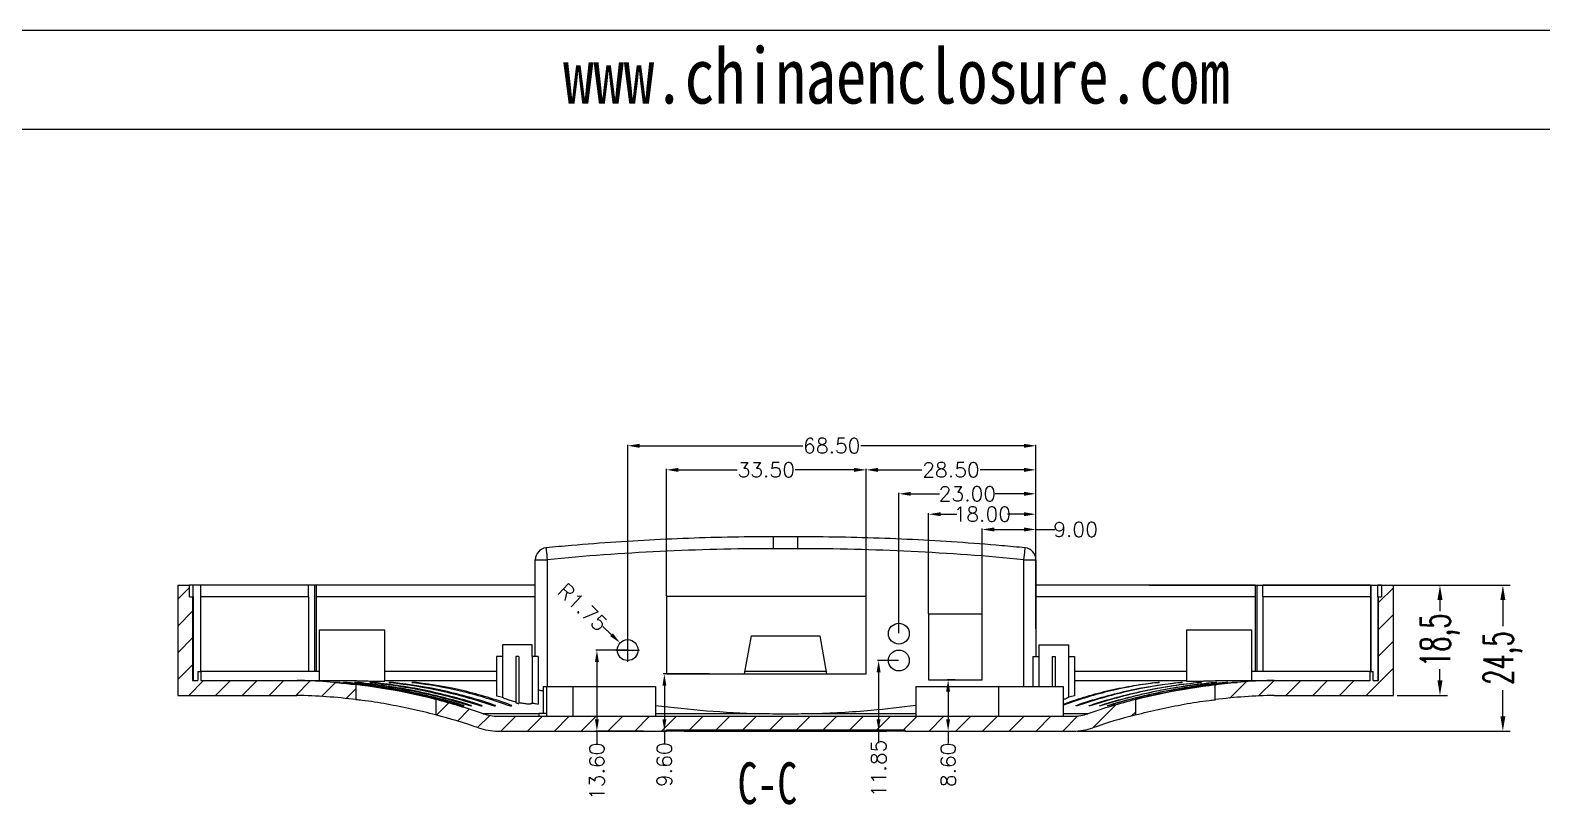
# Model space of a CAD drawing. Header units: inches. Extents: x -602 to 2189, y 557 to 1254.
# Drawn here: x -382.4 to -128.8, y 1124 to 1253.9 of the extents above; entities that cross this region are included whole.
import ezdxf

# ---------------------------------------------------------------- set-up
doc = ezdxf.new("R2010")
doc.units = ezdxf.units.IN
doc.layers.add('文字', color=81, linetype='Continuous')
doc.styles.add('SLDTEXTSTYLE2', font='TXT', dxfattribs={"width": 0.6, "bigfont": 'bigfont'})
doc.styles.add('SLDTEXTSTYLE3', font='TXT', dxfattribs={"width": 0.7})
doc.styles.get("Standard").update_dxf_attribs({"font": 'txt', "bigfont": 'gbcbig.shx'})
doc.styles.add('宋体', font='', dxfattribs={"width": 0.8, "height": 3.5})
doc.styles.get('宋体').set_extended_font_data('SimSun')
doc.dimstyles.new('2.5', dxfattribs={"dimtxt": 2.5, "dimasz": 2, "dimexe": 0.18, "dimexo": 0.0625, "dimgap": 0.09, "dimtad": 0, "dimzin": 0, "dimdsep": 46, "dimtxsty": 'Standard', "dimcen": 2, "dimclrd": 3, "dimclre": 3, "dimclrt": 256, "dimadec": 0, "dimazin": 0, "dimtfac": 1, "dimtofl": 0, "dimtmove": 0, "dimatfit": 3, "dimfxl": 1, "dimtolj": 1, "dimtzin": 0, "dimarcsym": 0})
doc.dimstyles.new('5', dxfattribs={"dimtxt": 5, "dimasz": 2.5, "dimexe": 1.25, "dimexo": 0.625, "dimtad": 0, "dimtxsty": 'SLDTEXTSTYLE2', "dimcen": 2.5, "dimclrd": 3, "dimclre": 3, "dimclrt": 256, "dimadec": 0, "dimazin": 0, "dimtfac": 1, "dimtofl": 0, "dimtmove": 0, "dimatfit": 3, "dimfxl": 1, "dimarcsym": 0})
pattern_1 = [(45, (0, -19.4748), (-2.245064, 2.245064), [])]

# ---------------------------------------------------------------- blocks, each defined once
blk = doc.blocks.new('*D215')
at = {"color": 3, "lineweight": -2}
for p, q in [((-153.06, 1160.85), (-144.64, 1160.85)), ((-145.89, 1158.35), (-145.89, 1156.48)), ((-145.89, 1144.85), (-145.89, 1146.73)), ((-153.06, 1142.35), (-144.64, 1142.35))]:
    blk.add_line(p, q, dxfattribs=at)
at = {"color": 3}
for points in [[(-146.31, 1158.35), (-145.47, 1158.35), (-145.89, 1160.85)], [(-146.31, 1144.85), (-145.47, 1144.85), (-145.89, 1142.35)]]:
    blk.add_solid(points, dxfattribs=at)
at = {"layer": 'Defpoints', "color": 0}
for p in [(-153.69, 1160.85), (-145.89, 1160.85), (-153.69, 1142.35)]:
    blk.add_point(p, dxfattribs=at)
at = {"insert": (-145.89, 1151.6), "char_height": 5, "attachment_point": 5, "rotation": 90, "style": 'SLDTEXTSTYLE2'}
blk.add_mtext('18,5', dxfattribs=at)
blk = doc.blocks.new('*D216')
at = {"color": 3, "lineweight": -2}
for p, q in [((-194.68, 1160.85), (-134.09, 1160.85)), ((-135.34, 1158.35), (-135.34, 1153.98)), ((-135.34, 1138.85), (-135.34, 1143.23)), ((-206.78, 1136.35), (-134.09, 1136.35))]:
    blk.add_line(p, q, dxfattribs=at)
at = {"color": 3}
for points in [[(-135.75, 1158.35), (-134.92, 1158.35), (-135.34, 1160.85)], [(-135.75, 1138.85), (-134.92, 1138.85), (-135.34, 1136.35)]]:
    blk.add_solid(points, dxfattribs=at)
at = {"layer": 'Defpoints', "color": 0}
for p in [(-195.31, 1160.85), (-135.34, 1160.85), (-207.41, 1136.35)]:
    blk.add_point(p, dxfattribs=at)
at = {"insert": (-135.34, 1148.6), "char_height": 5, "attachment_point": 5, "rotation": 90, "style": 'SLDTEXTSTYLE2'}
blk.add_mtext('24,5', dxfattribs=at)
blk = doc.blocks.new('*D225')
at = {"color": 3, "lineweight": -2}
for p, q in [((-222.69, 1156.01), (-222.69, 1170.36)), ((-220.69, 1170.18), (-215.69, 1170.18)), ((-213.69, 1156.01), (-213.69, 1170.36)), ((-213.69, 1170.18), (-210.45, 1170.18))]:
    blk.add_line(p, q, dxfattribs=at)
at = {"color": 3}
for points in [[(-220.69, 1170.51), (-220.69, 1169.84), (-222.69, 1170.18)], [(-215.69, 1170.51), (-215.69, 1169.84), (-213.69, 1170.18)]]:
    blk.add_solid(points, dxfattribs=at)
at = {"layer": 'Defpoints', "color": 0}
for p in [(-213.69, 1170.18), (-222.69, 1155.95), (-213.69, 1155.95)]:
    blk.add_point(p, dxfattribs=at)
at = {"insert": (-207.03, 1170.18), "char_height": 2.5, "attachment_point": 5}
blk.add_mtext('\\A1;9.00', dxfattribs=at)
blk = doc.blocks.new('*D227')
at = {"color": 3, "lineweight": -2}
for p, q in [((-231.69, 1156.01), (-231.69, 1172.92)), ((-229.69, 1172.74), (-226.95, 1172.74)), ((-215.69, 1172.74), (-218.43, 1172.74)), ((-213.69, 1156.01), (-213.69, 1172.92))]:
    blk.add_line(p, q, dxfattribs=at)
at = {"color": 3}
for points in [[(-229.69, 1173.07), (-229.69, 1172.41), (-231.69, 1172.74)], [(-215.69, 1173.07), (-215.69, 1172.41), (-213.69, 1172.74)]]:
    blk.add_solid(points, dxfattribs=at)
at = {"layer": 'Defpoints', "color": 0}
for p in [(-231.69, 1172.74), (-231.69, 1155.95), (-213.69, 1155.95)]:
    blk.add_point(p, dxfattribs=at)
at = {"insert": (-222.69, 1172.74), "char_height": 2.5, "attachment_point": 5}
blk.add_mtext('\\A1;18.00', dxfattribs=at)
blk = doc.blocks.new('*D228')
at = {"color": 3, "lineweight": -2}
for p, q in [((-236.69, 1152.76), (-236.69, 1176.34)), ((-234.69, 1176.16), (-229.86, 1176.16)), ((-215.69, 1176.16), (-220.52, 1176.16)), ((-213.69, 1156.01), (-213.69, 1176.34))]:
    blk.add_line(p, q, dxfattribs=at)
at = {"color": 3}
for points in [[(-234.69, 1176.5), (-234.69, 1175.83), (-236.69, 1176.16)], [(-215.69, 1176.5), (-215.69, 1175.83), (-213.69, 1176.16)]]:
    blk.add_solid(points, dxfattribs=at)
at = {"layer": 'Defpoints', "color": 0}
for p in [(-213.69, 1176.16), (-213.69, 1155.95), (-236.69, 1152.7)]:
    blk.add_point(p, dxfattribs=at)
at = {"insert": (-225.19, 1176.16), "char_height": 2.5, "attachment_point": 5}
blk.add_mtext('\\A1;23.00', dxfattribs=at)
blk = doc.blocks.new('*D229')
at = {"color": 3, "lineweight": -2}
for p, q in [((-242.19, 1155.88), (-242.19, 1180.36)), ((-240.19, 1180.18), (-232.82, 1180.18)), ((-215.69, 1180.18), (-223.06, 1180.18)), ((-213.69, 1153.49), (-213.69, 1180.36))]:
    blk.add_line(p, q, dxfattribs=at)
at = {"color": 3}
for points in [[(-240.19, 1180.51), (-240.19, 1179.84), (-242.19, 1180.18)], [(-215.69, 1180.51), (-215.69, 1179.84), (-213.69, 1180.18)]]:
    blk.add_solid(points, dxfattribs=at)
at = {"layer": 'Defpoints', "color": 0}
for p in [(-213.69, 1180.18), (-242.19, 1155.82), (-213.69, 1153.43)]:
    blk.add_point(p, dxfattribs=at)
at = {"insert": (-227.94, 1180.18), "char_height": 2.5, "attachment_point": 5}
blk.add_mtext('\\A1;28.50', dxfattribs=at)
blk = doc.blocks.new('*D230')
at = {"color": 3, "lineweight": -2}
for p, q in [((-275.69, 1159.01), (-275.69, 1180.36)), ((-273.69, 1180.18), (-263.82, 1180.18)), ((-244.19, 1180.18), (-254.06, 1180.18)), ((-242.19, 1155.88), (-242.19, 1180.36))]:
    blk.add_line(p, q, dxfattribs=at)
at = {"color": 3}
for points in [[(-273.69, 1180.51), (-273.69, 1179.84), (-275.69, 1180.18)], [(-244.19, 1180.51), (-244.19, 1179.84), (-242.19, 1180.18)]]:
    blk.add_solid(points, dxfattribs=at)
at = {"layer": 'Defpoints', "color": 0}
for p in [(-275.69, 1180.18), (-275.69, 1158.95), (-242.19, 1155.82)]:
    blk.add_point(p, dxfattribs=at)
at = {"insert": (-258.94, 1180.18), "char_height": 2.5, "attachment_point": 5}
blk.add_mtext('\\A1;33.50', dxfattribs=at)
blk = doc.blocks.new('*D231')
at = {"color": 3, "lineweight": -2}
for p, q in [((-282.19, 1150.01), (-282.19, 1184.4)), ((-280.19, 1184.22), (-252.82, 1184.22)), ((-215.69, 1184.22), (-243.06, 1184.22)), ((-213.69, 1153.55), (-213.69, 1184.4))]:
    blk.add_line(p, q, dxfattribs=at)
at = {"color": 3}
for points in [[(-280.19, 1184.55), (-280.19, 1183.88), (-282.19, 1184.22)], [(-215.69, 1184.55), (-215.69, 1183.88), (-213.69, 1184.22)]]:
    blk.add_solid(points, dxfattribs=at)
at = {"layer": 'Defpoints', "color": 0}
for p in [(-282.19, 1184.22), (-213.69, 1153.49), (-282.19, 1149.95)]:
    blk.add_point(p, dxfattribs=at)
at = {"insert": (-247.94, 1184.22), "char_height": 2.5, "attachment_point": 5}
blk.add_mtext('\\A1;68.50', dxfattribs=at)
blk = doc.blocks.new('*D232')
at = {"color": 3, "lineweight": -2}
for p, q in [((-282.25, 1149.95), (-287.53, 1149.95)), ((-287.35, 1147.95), (-287.35, 1138.35)), ((-279.51, 1136.35), (-287.53, 1136.35)), ((-287.35, 1136.35), (-287.35, 1134.08))]:
    blk.add_line(p, q, dxfattribs=at)
at = {"color": 3}
for points in [[(-287.68, 1147.95), (-287.02, 1147.95), (-287.35, 1149.95)], [(-287.68, 1138.35), (-287.02, 1138.35), (-287.35, 1136.35)]]:
    blk.add_solid(points, dxfattribs=at)
at = {"layer": 'Defpoints', "color": 0}
for p in [(-282.19, 1149.95), (-287.35, 1136.35), (-279.45, 1136.35)]:
    blk.add_point(p, dxfattribs=at)
at = {"insert": (-287.35, 1129.61), "char_height": 2.5, "attachment_point": 5, "rotation": 90}
blk.add_mtext('\\A1;13.60', dxfattribs=at)
blk = doc.blocks.new('*D233')
at = {"color": 3, "lineweight": -2}
for p, q in [((-268.44, 1145.95), (-276.21, 1145.95)), ((-276.03, 1143.95), (-276.03, 1138.35)), ((-270.96, 1136.35), (-276.21, 1136.35)), ((-276.03, 1136.35), (-276.03, 1134.35))]:
    blk.add_line(p, q, dxfattribs=at)
at = {"color": 3}
for points in [[(-276.36, 1143.95), (-275.7, 1143.95), (-276.03, 1145.95)], [(-276.36, 1138.35), (-275.7, 1138.35), (-276.03, 1136.35)]]:
    blk.add_solid(points, dxfattribs=at)
at = {"layer": 'Defpoints', "color": 0}
for p in [(-268.37, 1145.95), (-276.03, 1136.35), (-270.9, 1136.35)]:
    blk.add_point(p, dxfattribs=at)
at = {"insert": (-276.03, 1130.72), "char_height": 2.5, "attachment_point": 5, "rotation": 90}
blk.add_mtext('\\A1;9.60', dxfattribs=at)
blk = doc.blocks.new('*D234')
at = {"color": 3, "lineweight": -2}
for p, q in [((-236.75, 1148.2), (-240.26, 1148.2)), ((-240.08, 1146.2), (-240.08, 1138.35)), ((-238.75, 1136.35), (-240.26, 1136.35)), ((-240.08, 1136.35), (-240.08, 1134.35))]:
    blk.add_line(p, q, dxfattribs=at)
at = {"color": 3}
for points in [[(-240.42, 1146.2), (-239.75, 1146.2), (-240.08, 1148.2)], [(-240.42, 1138.35), (-239.75, 1138.35), (-240.08, 1136.35)]]:
    blk.add_solid(points, dxfattribs=at)
at = {"layer": 'Defpoints', "color": 0}
for p in [(-236.69, 1148.2), (-240.08, 1136.35), (-238.69, 1136.35)]:
    blk.add_point(p, dxfattribs=at)
at = {"insert": (-240.08, 1130.1), "char_height": 2.5, "attachment_point": 5, "rotation": 90}
blk.add_mtext('\\A1;11.85', dxfattribs=at)
blk = doc.blocks.new('*D235')
at = {"color": 3, "lineweight": -2}
for p, q in [((-227.25, 1144.95), (-228.6, 1144.95)), ((-228.42, 1142.95), (-228.42, 1138.35)), ((-229.23, 1136.35), (-228.24, 1136.35)), ((-228.42, 1136.35), (-228.42, 1134.32))]:
    blk.add_line(p, q, dxfattribs=at)
at = {"color": 3}
for points in [[(-228.76, 1142.95), (-228.09, 1142.95), (-228.42, 1144.95)], [(-228.76, 1138.35), (-228.09, 1138.35), (-228.42, 1136.35)]]:
    blk.add_solid(points, dxfattribs=at)
at = {"layer": 'Defpoints', "color": 0}
for p in [(-227.19, 1144.95), (-229.29, 1136.35), (-228.42, 1136.35)]:
    blk.add_point(p, dxfattribs=at)
at = {"insert": (-228.42, 1130.69), "char_height": 2.5, "attachment_point": 5, "rotation": 90}
blk.add_mtext('\\A1;8.60', dxfattribs=at)
blk = doc.blocks.new('*D236')
at = {"color": 3, "lineweight": -2}
for p, q in [((-286.36, 1153.91), (-284.91, 1152.53)), ((-282.19, 1147.95), (-282.19, 1151.95)), ((-284.19, 1149.95), (-280.19, 1149.95))]:
    blk.add_line(p, q, dxfattribs=at)
at = {"color": 3}
blk.add_solid([(-284.68, 1152.77), (-285.14, 1152.29), (-283.46, 1151.15)], dxfattribs=at)
at = {"layer": 'Defpoints', "color": 0}
for p in [(-283.46, 1151.15), (-282.19, 1149.95)]:
    blk.add_point(p, dxfattribs=at)
at = {"insert": (-289.75, 1157.13), "char_height": 2.5, "attachment_point": 5, "rotation": 316.4651}
blk.add_mtext('\\A1;R1.75', dxfattribs=at)

msp = doc.modelspace()

# ---------------------------------------------------------------- hatches: boundary and pattern name
at = {"linetype": 'Continuous', "lineweight": 0}
h = msp.add_hatch(dxfattribs=at)
h.set_pattern_fill('ANSI31', color=4, style=0)
h.set_pattern_definition(pattern_1)
edge = h.paths.add_edge_path(flags=0)
edge.add_line((-357.689, 1160.853), (-357.689, 1142.353))
edge.add_line((-357.689, 1142.353), (-337.689, 1142.353))
edge.add_arc((-339.94, 1042.018), 100.36, 83.02973, 88.71525, ccw=False)
edge.add_line((-327.761, 1141.636), (-327.761, 1144.154))
edge.add_arc((-339.94, 1042.018), 102.86, 83.19995, 88.73096)
edge.add_line((-337.662, 1144.853), (-353.787, 1144.853))
edge.add_line((-353.787, 1144.853), (-353.787, 1146.353))
edge.add_line((-353.787, 1146.353), (-354.287, 1146.353))
edge.add_line((-354.287, 1146.353), (-354.287, 1144.853))
edge.add_line((-354.287, 1144.853), (-355.189, 1144.853))
edge.add_line((-355.189, 1144.853), (-355.189, 1158.853))
edge.add_line((-355.189, 1158.853), (-355.689, 1158.853))
edge.add_line((-355.689, 1158.853), (-355.689, 1160.853))
edge.add_line((-355.689, 1160.853), (-357.689, 1160.853))
h = msp.add_hatch(dxfattribs=at)
h.set_pattern_fill('ANSI31', color=4, style=0)
h.set_pattern_definition(pattern_1)
edge = h.paths.add_edge_path(flags=0)
edge.add_line((-173.689, 1142.353), (-153.689, 1142.353))
edge.add_line((-153.689, 1142.353), (-153.689, 1160.853))
edge.add_line((-153.689, 1160.853), (-155.689, 1160.853))
edge.add_line((-155.689, 1160.853), (-155.689, 1158.853))
edge.add_line((-155.689, 1158.853), (-156.189, 1158.853))
edge.add_line((-156.189, 1158.853), (-156.189, 1144.853))
edge.add_line((-156.189, 1144.853), (-157.092, 1144.853))
edge.add_line((-157.092, 1144.853), (-157.092, 1146.353))
edge.add_line((-157.092, 1146.353), (-157.592, 1146.353))
edge.add_line((-157.592, 1146.353), (-157.592, 1144.853))
edge.add_line((-157.592, 1144.853), (-173.717, 1144.853))
edge.add_arc((-171.439, 1042.018), 102.86, 91.26904, 96.80005)
edge.add_line((-183.618, 1144.154), (-183.618, 1141.636))
edge.add_arc((-171.439, 1042.018), 100.36, 91.28475, 96.97027, ccw=False)
h = msp.add_hatch(dxfattribs=at)
h.set_pattern_fill('ANSI31', color=4, style=0)
h.set_pattern_definition(pattern_1)
edge = h.paths.add_edge_path(flags=0)
edge.add_arc((-303.973, 1146.353), 10, 250.97979, 270)
edge.add_line((-303.973, 1136.353), (-275.689, 1136.353))
edge.add_line((-275.689, 1136.353), (-275.689, 1136.553))
edge.add_line((-275.689, 1136.553), (-235.689, 1136.553))
edge.add_line((-235.689, 1136.553), (-235.689, 1136.353))
edge.add_line((-235.689, 1136.353), (-207.406, 1136.353))
edge.add_arc((-207.406, 1146.353), 10, 270, 289.02021)
edge.add_arc((-171.439, 1042.018), 100.36, 104.75521, 109.02021, ccw=False)
edge.add_line((-197, 1139.068), (-197, 1141.651))
edge.add_arc((-171.439, 1042.018), 102.86, 104.38875, 109.02021)
edge.add_arc((-207.406, 1146.353), 7.5, 270, 289.02021, ccw=False)
edge.add_line((-207.406, 1138.853), (-303.973, 1138.853))
edge.add_arc((-303.973, 1146.353), 7.5, 250.97979, 270, ccw=False)
edge.add_arc((-339.94, 1042.018), 102.86, 70.97979, 75.61125)
edge.add_line((-314.379, 1141.651), (-314.379, 1139.068))
edge.add_arc((-339.94, 1042.018), 100.36, 70.97979, 75.24479, ccw=False)

# ---------------------------------------------------------------- linework, layer by layer
for p, q in [((-602.493, 1253.93), (382.882, 1253.93)), ((-569.315, 1237.341), (366.293, 1237.341))]:
    msp.add_line(p, q)
at = {"color": 7, "linetype": 'Continuous', "lineweight": 15}
for p, q in [((-253.64, 1168.949), (-257.739, 1168.949)), ((-253.64, 1166.949), (-257.739, 1166.949)), ((-297.689, 1148.853), (-297.689, 1165.107)), ((-297.689, 1165.107), (-295.689, 1165.107)), ((-215.689, 1165.107), (-213.689, 1165.107)), ((-213.689, 1165.107), (-213.689, 1148.853)), ((-357.689, 1160.853), (-355.689, 1160.853)), ((-357.689, 1160.853), (-357.689, 1142.353)), ((-355.689, 1158.853), (-355.689, 1160.853)), ((-355.081, 1160.853), (-355.689, 1160.853)), ((-355.081, 1158.853), (-355.081, 1160.853)), ((-353.878, 1160.853), (-355.081, 1160.853)), ((-353.878, 1160.853), (-353.878, 1146.353)), ((-353.853, 1160.853), (-353.878, 1160.853)), ((-335.753, 1160.853), (-353.853, 1160.853)), ((-353.853, 1160.853), (-353.853, 1146.353)), ((-335.753, 1158.853), (-335.753, 1160.853)), ((-334.752, 1160.853), (-335.753, 1160.853)), ((-334.752, 1160.853), (-334.752, 1146.353)), ((-334.454, 1160.853), (-334.752, 1160.853)), ((-297.689, 1160.853), (-334.454, 1160.853)), ((-334.454, 1160.853), (-334.454, 1146.353)), ((-176.925, 1160.853), (-213.689, 1160.853)), ((-176.925, 1160.853), (-176.925, 1146.353)), ((-176.925, 1160.853), (-176.627, 1160.853)), ((-176.627, 1160.853), (-176.627, 1146.353)), ((-176.627, 1160.853), (-175.626, 1160.853)), ((-157.526, 1160.853), (-175.626, 1160.853)), ((-175.626, 1158.853), (-175.626, 1160.853)), ((-157.526, 1160.853), (-157.526, 1146.353)), ((-157.526, 1160.853), (-157.501, 1160.853)), ((-157.501, 1160.853), (-157.501, 1146.353)), ((-157.501, 1160.853), (-156.298, 1160.853)), ((-155.689, 1160.853), (-156.298, 1160.853)), ((-156.298, 1158.853), (-156.298, 1160.853)), ((-155.689, 1160.853), (-155.689, 1158.853)), ((-155.689, 1160.853), (-153.689, 1160.853)), ((-153.689, 1142.353), (-153.689, 1160.853)), ((-355.689, 1158.853), (-355.189, 1158.853)), ((-355.189, 1158.853), (-355.189, 1144.853)), ((-355.081, 1158.853), (-355.189, 1158.853)), ((-355.081, 1158.853), (-355.081, 1144.853)), ((-335.753, 1158.853), (-353.853, 1158.853)), ((-335.753, 1158.853), (-335.753, 1146.353)), ((-297.689, 1158.853), (-334.454, 1158.853)), ((-242.189, 1158.949), (-275.689, 1158.949)), ((-275.689, 1158.949), (-275.689, 1145.949)), ((-242.189, 1145.949), (-242.189, 1158.949)), ((-176.925, 1158.853), (-213.689, 1158.853)), ((-175.626, 1158.853), (-175.626, 1146.353)), ((-157.526, 1158.853), (-175.626, 1158.853)), ((-156.298, 1158.853), (-156.298, 1144.853)), ((-156.189, 1158.853), (-156.298, 1158.853)), ((-156.189, 1144.853), (-156.189, 1158.853)), ((-156.189, 1158.853), (-155.689, 1158.853)), ((-222.689, 1155.949), (-231.689, 1155.949)), ((-231.689, 1155.949), (-231.689, 1144.949)), ((-222.689, 1144.949), (-222.689, 1155.949)), ((-333.936, 1153.353), (-333.936, 1144.853)), ((-333.936, 1153.353), (-322.936, 1153.353)), ((-322.936, 1144.758), (-322.936, 1153.353)), ((-262.569, 1145.949), (-261.439, 1152.353)), ((-261.439, 1152.353), (-249.939, 1152.353)), ((-249.939, 1152.353), (-248.81, 1145.949)), ((-188.443, 1153.353), (-188.443, 1144.758)), ((-188.443, 1153.353), (-177.443, 1153.353)), ((-177.443, 1144.853), (-177.443, 1153.353)), ((-303.189, 1150.853), (-303.189, 1148.853)), ((-298.189, 1150.853), (-303.189, 1150.853)), ((-298.189, 1148.853), (-298.189, 1150.853)), ((-213.189, 1150.853), (-213.189, 1148.853)), ((-213.189, 1150.853), (-208.189, 1150.853)), ((-208.189, 1148.853), (-208.189, 1150.853)), ((-303.177, 1148.853), (-304.189, 1148.853)), ((-304.189, 1148.853), (-304.189, 1142.251)), ((-303.177, 1148.853), (-303.177, 1142.064)), ((-300.439, 1148.853), (-300.939, 1148.853)), ((-300.939, 1148.853), (-300.939, 1141.092)), ((-300.439, 1148.853), (-300.439, 1140.98)), ((-298.202, 1148.853), (-298.202, 1141.07)), ((-297.189, 1148.853), (-298.202, 1148.853)), ((-297.189, 1148.853), (-297.189, 1140.855)), ((-214.189, 1148.853), (-214.189, 1143.853)), ((-214.189, 1148.853), (-213.177, 1148.853)), ((-213.177, 1148.853), (-213.177, 1143.853)), ((-210.939, 1148.853), (-210.939, 1143.853)), ((-210.939, 1148.853), (-210.439, 1148.853)), ((-210.439, 1148.853), (-210.439, 1143.853)), ((-208.202, 1148.853), (-208.202, 1142.064)), ((-208.202, 1148.853), (-207.189, 1148.853)), ((-207.189, 1148.853), (-207.189, 1142.251)), ((-355.189, 1144.853), (-354.287, 1144.853)), ((-354.287, 1146.353), (-354.287, 1144.853)), ((-354.287, 1146.353), (-353.787, 1146.353)), ((-353.787, 1146.353), (-353.787, 1144.853)), ((-333.936, 1146.353), (-353.787, 1146.353)), ((-353.787, 1144.853), (-337.662, 1144.853)), ((-337.662, 1144.853), (-329.069, 1144.853)), ((-327.761, 1141.636), (-327.761, 1144.154)), ((-304.189, 1146.353), (-322.936, 1146.353)), ((-322.936, 1144.853), (-304.189, 1144.853)), ((-275.689, 1145.949), (-242.189, 1145.949)), ((-248.882, 1146.353), (-262.497, 1146.353)), ((-231.689, 1144.949), (-222.689, 1144.949)), ((-188.443, 1146.353), (-207.189, 1146.353)), ((-207.189, 1144.853), (-188.443, 1144.853)), ((-183.618, 1141.636), (-183.618, 1144.154)), ((-182.31, 1144.853), (-173.717, 1144.853)), ((-157.592, 1146.353), (-177.443, 1146.353)), ((-173.717, 1144.853), (-157.592, 1144.853)), ((-157.592, 1144.853), (-157.592, 1146.353)), ((-157.592, 1146.353), (-157.092, 1146.353)), ((-157.092, 1144.853), (-157.092, 1146.353)), ((-157.092, 1144.853), (-156.189, 1144.853)), ((-357.689, 1142.353), (-337.689, 1142.353)), ((-314.379, 1141.651), (-314.379, 1139.068)), ((-296.393, 1143.853), (-296.393, 1139.353)), ((-296.393, 1143.853), (-295.834, 1143.853)), ((-295.834, 1143.853), (-291.395, 1143.853)), ((-295.834, 1143.853), (-295.834, 1138.853)), ((-291.395, 1143.853), (-277.519, 1143.853)), ((-291.395, 1143.853), (-291.395, 1138.853)), ((-277.519, 1143.853), (-277.519, 1138.853)), ((-233.86, 1143.853), (-219.984, 1143.853)), ((-233.86, 1143.853), (-233.86, 1138.853)), ((-219.984, 1143.853), (-209.134, 1143.853)), ((-219.984, 1143.853), (-219.984, 1138.853)), ((-209.134, 1143.853), (-209.134, 1138.853)), ((-197, 1141.651), (-197, 1139.068)), ((-173.689, 1142.353), (-153.689, 1142.353)), ((-303.973, 1138.853), (-207.406, 1138.853)), ((-297.099, 1139.353), (-297.099, 1138.853)), ((-297.099, 1139.353), (-295.834, 1139.353)), ((-303.973, 1136.353), (-275.689, 1136.353)), ((-275.689, 1136.553), (-235.689, 1136.553)), ((-275.689, 1136.353), (-275.689, 1136.553)), ((-272.689, 1136.353), (-275.689, 1136.353)), ((-272.689, 1136.553), (-272.689, 1136.353)), ((-272.689, 1136.353), (-238.689, 1136.353)), ((-238.689, 1136.353), (-238.689, 1136.553)), ((-235.689, 1136.353), (-238.689, 1136.353)), ((-235.689, 1136.553), (-235.689, 1136.353)), ((-235.689, 1136.353), (-207.406, 1136.353))]:
    msp.add_line(p, q, dxfattribs=at)
at = {"color": 8, "linetype": 'Continuous', "lineweight": 15}
for p, q in [((-257.739, 1166.949), (-257.739, 1168.949)), ((-253.64, 1166.949), (-253.64, 1168.949)), ((-295.689, 1165.107), (-295.689, 1143.853)), ((-215.689, 1143.853), (-215.689, 1165.107)), ((-317.602, 1144.485), (-317.602, 1144.404)), ((-193.777, 1144.485), (-193.777, 1144.404)), ((-309.993, 1140.724), (-309.993, 1140.673)), ((-308.701, 1140.724), (-308.701, 1140.648)), ((-306.899, 1140.724), (-306.899, 1140.627)), ((-297.099, 1139.262), (-306.418, 1139.262)), ((-304.605, 1140.724), (-304.605, 1140.61)), ((-301.842, 1140.724), (-301.842, 1140.598)), ((-259.99, 1139.262), (-277.519, 1139.262)), ((-233.86, 1139.262), (-251.389, 1139.262)), ((-204.961, 1139.262), (-209.134, 1139.262)), ((-206.774, 1140.724), (-206.774, 1140.61)), ((-204.48, 1140.724), (-204.48, 1140.627)), ((-202.678, 1140.724), (-202.678, 1140.648)), ((-201.386, 1140.724), (-201.386, 1140.673))]:
    msp.add_line(p, q, dxfattribs=at)
at = {"color": 8, "linetype": 'Continuous', "lineweight": 15, "flags": 128}
for points in [[(-295.883, 1167.098), (-295.883, 1167.096), (-295.876, 1167.03), (-295.861, 1166.872), (-295.838, 1166.632), (-295.807, 1166.318), (-295.771, 1165.948), (-295.731, 1165.538), (-295.689, 1165.107)], [(-215.689, 1165.107), (-215.648, 1165.538), (-215.608, 1165.948), (-215.572, 1166.318), (-215.541, 1166.632), (-215.518, 1166.872), (-215.502, 1167.03), (-215.496, 1167.096), (-215.496, 1167.098)]]:
    msp.add_lwpolyline(points, dxfattribs=at)
at = {"color": 7, "linetype": 'Continuous', "lineweight": 15}
for centre in [(-236.689, 1152.699), (-282.189, 1149.949), (-236.689, 1148.199)]:
    msp.add_circle(centre, 1.75, dxfattribs=at)
for centre, radius, start, end in [((-295.689, 1165.107), 2, 95.55549, 180), ((-215.689, 1165.107), 2, 0, 84.44451), ((-339.94, 1042.018), 102.86, 83.19995, 88.73096), ((-171.439, 1042.018), 102.86, 91.26904, 96.80005), ((-339.94, 1042.018), 100.36, 83.02973, 88.71525), ((-339.94, 1042.018), 102.86, 70.97979, 75.61125), ((-171.439, 1042.018), 102.86, 104.38875, 109.02021), ((-171.439, 1042.018), 100.36, 91.28475, 96.97027), ((-339.94, 1042.018), 100.36, 70.97979, 75.24479), ((-303.973, 1146.353), 7.5, 250.97979, 270), ((-207.406, 1146.353), 7.5, 270, 289.02021), ((-171.439, 1042.018), 100.36, 104.75521, 109.02021), ((-303.973, 1146.353), 10, 250.97979, 270), ((-207.406, 1146.353), 10, 270, 289.02021)]:
    msp.add_arc(centre, radius, start, end, dxfattribs=at)
for centre, major_axis, start_param, end_param in [((-257.739, 762.809), (0, -404.14), 3.1415927, 3.2370901), ((-253.64, 762.809), (0, 404.14), 6.1876878, 6.2831853)]:
    msp.add_ellipse(centre, major_axis=major_axis, ratio=0.9848078, start_param=start_param, end_param=end_param, dxfattribs=at)
for points, knots in [([(-257.739, 1168.949), (-259.057, 1168.945), (-262.872, 1168.933), (-269.185, 1168.805), (-276.672, 1168.518), (-284.153, 1168.085), (-290.557, 1167.598), (-294.463, 1167.231), (-295.883, 1167.098)], [0, 0, 0, 0, 0.10348238, 0.29960883, 0.49574074, 0.69187909, 0.88802701, 1, 1, 1, 1]), ([(-215.496, 1167.098), (-216.808, 1167.221), (-220.607, 1167.579), (-226.903, 1168.063), (-234.384, 1168.502), (-241.872, 1168.795), (-248.291, 1168.931), (-252.214, 1168.944), (-253.64, 1168.949)], [0, 0, 0, 0, 0.1035027, 0.2996568, 0.4958011, 0.6919366, 0.8880666, 1, 1, 1, 1]), ([(-331.483, 1144.53), (-331.484, 1144.53), (-331.492, 1144.531), (-331.455, 1144.528), (-331.371, 1144.52), (-331.238, 1144.509), (-331.114, 1144.499), (-331.041, 1144.492), (-331.023, 1144.491)], [0, 0, 0, 0, 0.0293063, 0.253693, 0.4781436, 0.7030848, 0.9287641, 1, 1, 1, 1]), ([(-330.948, 1144.485), (-331.062, 1144.495), (-331.175, 1144.505), (-331.362, 1144.52), (-331.432, 1144.526), (-331.464, 1144.529)], [0, 0, 0, 0, 0.5, 0.5, 1, 1, 1, 1]), ([(-330.465, 1144.485), (-330.595, 1144.497), (-330.731, 1144.508), (-330.945, 1144.524), (-331.021, 1144.529), (-331.066, 1144.531), (-331.036, 1144.527), (-330.884, 1144.513), (-330.767, 1144.502), (-330.637, 1144.491)], [0, 0, 0, 0, 0.25, 0.25, 0.5, 0.5, 0.75, 0.75, 1, 1, 1, 1]), ([(-329.89, 1144.529), (-329.891, 1144.528), (-329.894, 1144.527), (-329.837, 1144.52), (-329.731, 1144.509), (-329.618, 1144.499), (-329.548, 1144.492), (-329.531, 1144.491)], [0, 0, 0, 0, 0.1415184, 0.3997, 0.6584449, 0.9180401, 1, 1, 1, 1]), ([(-329.263, 1144.485), (-329.4, 1144.498), (-329.55, 1144.51), (-329.786, 1144.526), (-329.87, 1144.531), (-329.891, 1144.53)], [0, 0, 0, 0, 0.5, 0.5, 1, 1, 1, 1]), ([(-329.531, 1144.491), (-326.26, 1144.196), (-323.019, 1143.736), (-316.595, 1142.488), (-313.413, 1141.702), (-310.261, 1140.75)], [0, 0, 0, 0, 0.5, 0.5, 1, 1, 1, 1]), ([(-309.993, 1140.724), (-313.145, 1141.68), (-316.327, 1142.471), (-322.751, 1143.725), (-325.992, 1144.188), (-329.263, 1144.485)], [0, 0, 0, 0, 0.5, 0.5, 1, 1, 1, 1]), ([(-329.069, 1144.853), (-328.764, 1144.846), (-328.146, 1144.832), (-327.227, 1144.805), (-326.335, 1144.778), (-325.51, 1144.752), (-324.761, 1144.732), (-324.123, 1144.719), (-323.602, 1144.716), (-323.225, 1144.721), (-322.981, 1144.736), (-322.951, 1144.75), (-322.936, 1144.758)], [0, 0, 0, 0, 0.09864315, 0.20014812, 0.29879001, 0.40029151, 0.49894617, 0.6004691, 0.69898418, 0.80036146, 0.89878424, 1, 1, 1, 1]), ([(-328.029, 1144.528), (-328.031, 1144.528), (-328.039, 1144.527), (-327.997, 1144.52), (-327.905, 1144.509), (-327.799, 1144.499), (-327.731, 1144.492), (-327.715, 1144.491)], [0, 0, 0, 0, 0.0713351, 0.3506231, 0.6305171, 0.9113404, 1, 1, 1, 1]), ([(-327.354, 1144.485), (-327.487, 1144.498), (-327.639, 1144.51), (-327.888, 1144.526), (-327.984, 1144.531), (-328.019, 1144.53)], [0, 0, 0, 0, 0.5, 0.5, 1, 1, 1, 1]), ([(-327.715, 1144.491), (-324.549, 1144.196), (-321.411, 1143.736), (-315.194, 1142.488), (-312.113, 1141.702), (-309.061, 1140.75)], [0, 0, 0, 0, 0.5, 0.5, 1, 1, 1, 1]), ([(-310.763, 1140.724), (-312.368, 1141.176), (-315.578, 1142.08), (-320.485, 1143.121), (-324.532, 1143.829), (-326.957, 1144.09), (-327.71, 1144.17)], [0, 0, 0, 0, 0.2886388, 0.5772771, 0.8687354, 1, 1, 1, 1]), ([(-308.701, 1140.724), (-311.752, 1141.68), (-314.832, 1142.471), (-321.05, 1143.725), (-324.188, 1144.188), (-327.354, 1144.485)], [0, 0, 0, 0, 0.5, 0.5, 1, 1, 1, 1]), ([(-324.757, 1144.485), (-324.875, 1144.497), (-325.014, 1144.508), (-325.262, 1144.524), (-325.369, 1144.529), (-325.487, 1144.531), (-325.498, 1144.527), (-325.416, 1144.513), (-325.325, 1144.502), (-325.207, 1144.491)], [0, 0, 0, 0, 0.25, 0.25, 0.5, 0.5, 0.75, 0.75, 1, 1, 1, 1]), ([(-325.207, 1144.491), (-322.176, 1144.196), (-319.172, 1143.736), (-313.22, 1142.488), (-310.271, 1141.702), (-307.349, 1140.75)], [0, 0, 0, 0, 0.5, 0.5, 1, 1, 1, 1]), ([(-306.899, 1140.724), (-309.82, 1141.68), (-312.769, 1142.471), (-318.721, 1143.725), (-321.725, 1144.188), (-324.757, 1144.485)], [0, 0, 0, 0, 0.5, 0.5, 1, 1, 1, 1]), ([(-321.496, 1144.485), (-321.639, 1144.5), (-321.825, 1144.514), (-322.133, 1144.531), (-322.242, 1144.532), (-322.26, 1144.527)], [0, 0, 0, 0, 0.5, 0.5, 1, 1, 1, 1]), ([(-322.257, 1144.525), (-322.257, 1144.523), (-322.257, 1144.52), (-322.193, 1144.509), (-322.107, 1144.499), (-322.046, 1144.492), (-322.031, 1144.491)], [0, 0, 0, 0, 0.2245751, 0.5587751, 0.8940817, 1, 1, 1, 1]), ([(-322.031, 1144.491), (-319.164, 1144.196), (-316.323, 1143.736), (-310.693, 1142.488), (-307.904, 1141.702), (-305.141, 1140.75)], [0, 0, 0, 0, 0.5, 0.5, 1, 1, 1, 1]), ([(-304.605, 1140.724), (-307.368, 1141.68), (-310.157, 1142.471), (-315.787, 1143.725), (-318.628, 1144.188), (-321.496, 1144.485)], [0, 0, 0, 0, 0.5, 0.5, 1, 1, 1, 1]), ([(-318.403, 1144.523), (-318.405, 1144.522), (-318.411, 1144.519), (-318.363, 1144.509), (-318.288, 1144.499), (-318.231, 1144.492), (-318.217, 1144.491)], [0, 0, 0, 0, 0.1405525, 0.5109502, 0.8825838, 1, 1, 1, 1]), ([(-317.602, 1144.485), (-317.736, 1144.5), (-317.92, 1144.514), (-318.24, 1144.531), (-318.364, 1144.532), (-318.399, 1144.527)], [0, 0, 0, 0, 0.5, 0.5, 1, 1, 1, 1]), ([(-318.217, 1144.491), (-315.542, 1144.196), (-312.892, 1143.736), (-307.638, 1142.488), (-305.036, 1141.702), (-302.457, 1140.75)], [0, 0, 0, 0, 0.5, 0.5, 1, 1, 1, 1]), ([(-301.842, 1140.724), (-304.419, 1141.68), (-307.022, 1142.471), (-312.275, 1143.725), (-314.926, 1144.188), (-317.602, 1144.485)], [0, 0, 0, 0, 0.5, 0.5, 1, 1, 1, 1]), ([(-209.134, 1140.86), (-207.984, 1141.264), (-205.55, 1142.118), (-201.761, 1143.126), (-197.792, 1143.966), (-195.115, 1144.312), (-193.777, 1144.485)], [0, 0, 0, 0, 0.2287477, 0.4841683, 0.7420843, 1, 1, 1, 1]), ([(-193.162, 1144.491), (-195.837, 1144.196), (-198.487, 1143.736), (-203.741, 1142.488), (-206.343, 1141.702), (-208.922, 1140.75)], [0, 0, 0, 0, 0.5, 0.5, 1, 1, 1, 1]), ([(-206.774, 1140.724), (-204.011, 1141.68), (-201.222, 1142.471), (-195.592, 1143.725), (-192.751, 1144.188), (-189.883, 1144.485)], [0, 0, 0, 0, 0.5, 0.5, 1, 1, 1, 1]), ([(-189.348, 1144.491), (-192.215, 1144.196), (-195.056, 1143.736), (-200.686, 1142.488), (-203.475, 1141.702), (-206.238, 1140.75)], [0, 0, 0, 0, 0.5, 0.5, 1, 1, 1, 1]), ([(-204.48, 1140.724), (-201.559, 1141.68), (-198.61, 1142.471), (-192.657, 1143.725), (-189.654, 1144.188), (-186.622, 1144.485)], [0, 0, 0, 0, 0.5, 0.5, 1, 1, 1, 1]), ([(-186.172, 1144.491), (-189.203, 1144.196), (-192.206, 1143.736), (-198.159, 1142.488), (-201.108, 1141.702), (-204.03, 1140.75)], [0, 0, 0, 0, 0.5, 0.5, 1, 1, 1, 1]), ([(-202.678, 1140.724), (-199.627, 1141.68), (-196.547, 1142.471), (-190.329, 1143.725), (-187.191, 1144.188), (-184.025, 1144.485)], [0, 0, 0, 0, 0.5, 0.5, 1, 1, 1, 1]), ([(-183.664, 1144.491), (-186.83, 1144.196), (-189.967, 1143.736), (-196.185, 1142.488), (-199.266, 1141.702), (-202.317, 1140.75)], [0, 0, 0, 0, 0.5, 0.5, 1, 1, 1, 1]), ([(-201.386, 1140.724), (-198.234, 1141.68), (-195.052, 1142.471), (-188.628, 1143.725), (-185.387, 1144.188), (-182.116, 1144.485)], [0, 0, 0, 0, 0.5, 0.5, 1, 1, 1, 1]), ([(-181.848, 1144.491), (-185.119, 1144.196), (-188.36, 1143.736), (-194.783, 1142.488), (-197.966, 1141.702), (-201.118, 1140.75)], [0, 0, 0, 0, 0.5, 0.5, 1, 1, 1, 1]), ([(-200.616, 1140.724), (-199.011, 1141.176), (-195.801, 1142.08), (-190.894, 1143.121), (-186.847, 1143.829), (-184.422, 1144.09), (-183.669, 1144.17)], [0, 0, 0, 0, 0.2886388, 0.5772771, 0.8687354, 1, 1, 1, 1]), ([(-193.777, 1144.485), (-193.643, 1144.5), (-193.459, 1144.514), (-193.138, 1144.531), (-193.015, 1144.532), (-192.98, 1144.527)], [0, 0, 0, 0, 0.5, 0.5, 1, 1, 1, 1]), ([(-192.976, 1144.523), (-192.974, 1144.522), (-192.968, 1144.519), (-193.016, 1144.509), (-193.091, 1144.499), (-193.148, 1144.492), (-193.162, 1144.491)], [0, 0, 0, 0, 0.1405525, 0.5109502, 0.8825838, 1, 1, 1, 1]), ([(-189.883, 1144.485), (-189.74, 1144.5), (-189.553, 1144.514), (-189.246, 1144.531), (-189.137, 1144.532), (-189.119, 1144.527)], [0, 0, 0, 0, 0.5, 0.5, 1, 1, 1, 1]), ([(-189.122, 1144.525), (-189.122, 1144.523), (-189.122, 1144.52), (-189.186, 1144.509), (-189.272, 1144.499), (-189.333, 1144.492), (-189.348, 1144.491)], [0, 0, 0, 0, 0.2245751, 0.5587751, 0.8940817, 1, 1, 1, 1]), ([(-188.43, 1144.758), (-188.434, 1144.757), (-188.457, 1144.746), (-188.347, 1144.732), (-188.094, 1144.719), (-187.679, 1144.716), (-187.138, 1144.721), (-186.472, 1144.736), (-185.713, 1144.757), (-184.868, 1144.783), (-183.737, 1144.818), (-182.866, 1144.839), (-182.31, 1144.853)], [0, 0, 0, 0, 0.0212768, 0.11997942, 0.2215525, 0.32011578, 0.42154319, 0.52001401, 0.62133509, 0.71991347, 0.82134274, 1, 1, 1, 1]), ([(-186.622, 1144.485), (-186.504, 1144.497), (-186.365, 1144.508), (-186.117, 1144.524), (-186.01, 1144.529), (-185.892, 1144.531), (-185.881, 1144.527), (-185.963, 1144.513), (-186.054, 1144.502), (-186.172, 1144.491)], [0, 0, 0, 0, 0.25, 0.25, 0.5, 0.5, 0.75, 0.75, 1, 1, 1, 1]), ([(-184.025, 1144.485), (-183.892, 1144.498), (-183.74, 1144.51), (-183.491, 1144.526), (-183.395, 1144.531), (-183.36, 1144.53)], [0, 0, 0, 0, 0.5, 0.5, 1, 1, 1, 1]), ([(-183.35, 1144.528), (-183.348, 1144.528), (-183.34, 1144.527), (-183.382, 1144.52), (-183.474, 1144.509), (-183.58, 1144.499), (-183.648, 1144.492), (-183.664, 1144.491)], [0, 0, 0, 0, 0.0713351, 0.3506231, 0.6305171, 0.9113404, 1, 1, 1, 1]), ([(-182.116, 1144.485), (-181.979, 1144.498), (-181.829, 1144.51), (-181.593, 1144.526), (-181.509, 1144.531), (-181.488, 1144.53)], [0, 0, 0, 0, 0.5, 0.5, 1, 1, 1, 1]), ([(-181.489, 1144.529), (-181.488, 1144.528), (-181.485, 1144.527), (-181.542, 1144.52), (-181.648, 1144.509), (-181.761, 1144.499), (-181.831, 1144.492), (-181.848, 1144.491)], [0, 0, 0, 0, 0.1415184, 0.3997, 0.6584449, 0.9180401, 1, 1, 1, 1]), ([(-180.914, 1144.485), (-180.784, 1144.497), (-180.648, 1144.508), (-180.434, 1144.524), (-180.358, 1144.529), (-180.313, 1144.531), (-180.343, 1144.527), (-180.495, 1144.513), (-180.612, 1144.502), (-180.742, 1144.491)], [0, 0, 0, 0, 0.25, 0.25, 0.5, 0.5, 0.75, 0.75, 1, 1, 1, 1]), ([(-180.431, 1144.485), (-180.317, 1144.495), (-180.204, 1144.505), (-180.017, 1144.52), (-179.947, 1144.526), (-179.915, 1144.529)], [0, 0, 0, 0, 0.5, 0.5, 1, 1, 1, 1]), ([(-179.896, 1144.53), (-179.895, 1144.53), (-179.887, 1144.531), (-179.924, 1144.528), (-180.008, 1144.52), (-180.141, 1144.509), (-180.265, 1144.499), (-180.338, 1144.492), (-180.356, 1144.491)], [0, 0, 0, 0, 0.0293063, 0.253693, 0.4781436, 0.7030848, 0.9287641, 1, 1, 1, 1]), ([(-314.379, 1139.068), (-315.736, 1139.409), (-318.449, 1140.09), (-322.58, 1140.884), (-325.702, 1141.4), (-327.455, 1141.588), (-327.808, 1141.626)], [0, 0, 0, 0, 0.3066679, 0.6133356, 0.9221619, 1, 1, 1, 1]), ([(-304.189, 1142.251), (-304.011, 1142.219), (-303.828, 1142.185), (-303.502, 1142.125), (-303.34, 1142.094), (-303.177, 1142.064)], [0, 0, 0, 0, 0.5, 0.5, 1, 1, 1, 1]), ([(-303.177, 1142.064), (-303.163, 1142.04), (-303.135, 1142.013), (-303.057, 1141.957), (-303.007, 1141.927), (-302.883, 1141.865), (-302.81, 1141.831), (-302.645, 1141.763), (-302.553, 1141.728), (-302.352, 1141.656), (-302.241, 1141.619), (-302.008, 1141.546), (-301.886, 1141.509), (-301.63, 1141.436), (-301.495, 1141.399), (-301.221, 1141.328), (-301.081, 1141.294), (-300.939, 1141.261)], [0, 0, 0, 0, 0.125, 0.125, 0.25, 0.25, 0.375, 0.375, 0.5, 0.5, 0.625, 0.625, 0.75, 0.75, 0.875, 0.875, 1, 1, 1, 1]), ([(-296.393, 1143.061), (-296.591, 1143.097), (-296.905, 1143.154), (-297.113, 1143.215), (-297.189, 1143.238)], [0, 0, 0, 0, 0.6292478, 1, 1, 1, 1]), ([(-208.202, 1142.064), (-208.215, 1142.047), (-208.264, 1141.984), (-208.53, 1141.842), (-208.87, 1141.7), (-209.125, 1141.625), (-209.134, 1141.622)], [0, 0, 0, 0, 0.1414996, 0.5569165, 0.9832885, 1, 1, 1, 1]), ([(-207.189, 1142.251), (-207.368, 1142.219), (-207.551, 1142.185), (-207.876, 1142.125), (-208.039, 1142.094), (-208.202, 1142.064)], [0, 0, 0, 0, 0.5, 0.5, 1, 1, 1, 1]), ([(-197, 1139.068), (-195.643, 1139.409), (-192.93, 1140.09), (-188.799, 1140.884), (-185.677, 1141.4), (-183.924, 1141.588), (-183.571, 1141.626)], [0, 0, 0, 0, 0.3066679, 0.6133356, 0.9221619, 1, 1, 1, 1]), ([(-310.935, 1140.75), (-310.877, 1140.733), (-310.76, 1140.699), (-310.593, 1140.651), (-310.456, 1140.613), (-310.375, 1140.593), (-310.341, 1140.586), (-310.35, 1140.59), (-310.35, 1140.59)], [0, 0, 0, 0, 0.20453926, 0.40940179, 0.61120177, 0.80527933, 0.99144583, 1, 1, 1, 1]), ([(-310.373, 1140.6), (-310.401, 1140.611), (-310.454, 1140.629), (-310.59, 1140.672), (-310.674, 1140.698), (-310.763, 1140.724)], [0, 0, 0, 0, 0.5, 0.5, 1, 1, 1, 1]), ([(-310.261, 1140.75), (-310.203, 1140.733), (-310.087, 1140.699), (-309.915, 1140.651), (-309.768, 1140.613), (-309.67, 1140.592), (-309.625, 1140.586), (-309.631, 1140.592), (-309.633, 1140.593)], [0, 0, 0, 0, 0.1938394, 0.3879883, 0.5792368, 0.7631629, 0.9395935, 1, 1, 1, 1]), ([(-309.638, 1140.6), (-309.657, 1140.611), (-309.702, 1140.629), (-309.826, 1140.672), (-309.906, 1140.698), (-309.993, 1140.724)], [0, 0, 0, 0, 0.5, 0.5, 1, 1, 1, 1]), ([(-309.061, 1140.75), (-308.941, 1140.712), (-308.804, 1140.674), (-308.565, 1140.614), (-308.464, 1140.593), (-308.367, 1140.586), (-308.371, 1140.599), (-308.48, 1140.65), (-308.58, 1140.686), (-308.701, 1140.724)], [0, 0, 0, 0, 0.25, 0.25, 0.5, 0.5, 0.75, 0.75, 1, 1, 1, 1]), ([(-307.349, 1140.75), (-307.234, 1140.712), (-307.098, 1140.674), (-306.85, 1140.614), (-306.739, 1140.593), (-306.619, 1140.586), (-306.608, 1140.599), (-306.693, 1140.65), (-306.784, 1140.686), (-306.899, 1140.724)], [0, 0, 0, 0, 0.25, 0.25, 0.5, 0.5, 0.75, 0.75, 1, 1, 1, 1]), ([(-305.141, 1140.75), (-305.032, 1140.712), (-304.897, 1140.674), (-304.643, 1140.614), (-304.524, 1140.593), (-304.38, 1140.586), (-304.356, 1140.599), (-304.416, 1140.65), (-304.496, 1140.686), (-304.605, 1140.724)], [0, 0, 0, 0, 0.25, 0.25, 0.5, 0.5, 0.75, 0.75, 1, 1, 1, 1]), ([(-302.457, 1140.75), (-302.355, 1140.712), (-302.224, 1140.674), (-301.965, 1140.614), (-301.839, 1140.593), (-301.675, 1140.586), (-301.636, 1140.599), (-301.671, 1140.65), (-301.74, 1140.686), (-301.842, 1140.724)], [0, 0, 0, 0, 0.25, 0.25, 0.5, 0.5, 0.75, 0.75, 1, 1, 1, 1]), ([(-300.439, 1141.153), (-300.3, 1141.125), (-300.162, 1141.099), (-299.889, 1141.052), (-299.753, 1141.031), (-299.496, 1140.996), (-299.373, 1140.981), (-299.138, 1140.959), (-299.026, 1140.951), (-298.823, 1140.944), (-298.731, 1140.943), (-298.565, 1140.95), (-298.492, 1140.957), (-298.369, 1140.978), (-298.319, 1140.992), (-298.243, 1141.027), (-298.216, 1141.047), (-298.202, 1141.07)], [0, 0, 0, 0, 0.125, 0.125, 0.25, 0.25, 0.375, 0.375, 0.5, 0.5, 0.625, 0.625, 0.75, 0.75, 0.875, 0.875, 1, 1, 1, 1]), ([(-298.202, 1141.07), (-298.157, 1141.061), (-298.112, 1141.051), (-298.022, 1141.032), (-297.981, 1141.024), (-297.856, 1140.997), (-297.606, 1140.944), (-297.356, 1140.891), (-297.189, 1140.855)], [0, 0, 0, 0, 0.125, 0.125, 0.25, 0.25, 0.5, 1, 1, 1, 1]), ([(-277.519, 1140.654), (-274.667, 1140.332), (-268.84, 1139.672), (-262.981, 1139.401), (-259.99, 1139.262)], [0, 0, 0, 0, 0.4894605, 1, 1, 1, 1]), ([(-251.389, 1139.262), (-252.821, 1139.22), (-254.254, 1139.202), (-257.121, 1139.202), (-258.556, 1139.22), (-259.99, 1139.262)], [0, 0, 0, 0, 0.5, 0.5, 1, 1, 1, 1]), ([(-251.389, 1139.262), (-249.706, 1139.329), (-246.341, 1139.462), (-240.493, 1139.906), (-236.34, 1140.391), (-233.86, 1140.68)], [0, 0, 0, 0, 0.2871061, 0.5742257, 1, 1, 1, 1]), ([(-208.922, 1140.75), (-208.97, 1140.733), (-209.036, 1140.709), (-209.114, 1140.689), (-209.134, 1140.683)], [0, 0, 0, 0, 0.7467065, 1, 1, 1, 1]), ([(-206.238, 1140.75), (-206.347, 1140.712), (-206.482, 1140.674), (-206.736, 1140.614), (-206.855, 1140.593), (-206.998, 1140.586), (-207.023, 1140.599), (-206.963, 1140.65), (-206.883, 1140.686), (-206.774, 1140.724)], [0, 0, 0, 0, 0.25, 0.25, 0.5, 0.5, 0.75, 0.75, 1, 1, 1, 1]), ([(-204.03, 1140.75), (-204.145, 1140.712), (-204.281, 1140.674), (-204.529, 1140.614), (-204.639, 1140.593), (-204.76, 1140.586), (-204.771, 1140.599), (-204.686, 1140.65), (-204.595, 1140.686), (-204.48, 1140.724)], [0, 0, 0, 0, 0.25, 0.25, 0.5, 0.5, 0.75, 0.75, 1, 1, 1, 1]), ([(-202.317, 1140.75), (-202.438, 1140.712), (-202.575, 1140.674), (-202.814, 1140.614), (-202.915, 1140.593), (-203.012, 1140.586), (-203.008, 1140.599), (-202.899, 1140.65), (-202.799, 1140.686), (-202.678, 1140.724)], [0, 0, 0, 0, 0.25, 0.25, 0.5, 0.5, 0.75, 0.75, 1, 1, 1, 1]), ([(-201.118, 1140.75), (-201.176, 1140.733), (-201.292, 1140.699), (-201.464, 1140.651), (-201.611, 1140.613), (-201.709, 1140.592), (-201.754, 1140.586), (-201.748, 1140.592), (-201.746, 1140.593)], [0, 0, 0, 0, 0.1938394, 0.3879883, 0.5792368, 0.7631629, 0.9395935, 1, 1, 1, 1]), ([(-201.741, 1140.6), (-201.722, 1140.611), (-201.677, 1140.629), (-201.553, 1140.672), (-201.473, 1140.698), (-201.386, 1140.724)], [0, 0, 0, 0, 0.5, 0.5, 1, 1, 1, 1]), ([(-200.444, 1140.75), (-200.502, 1140.733), (-200.619, 1140.699), (-200.786, 1140.651), (-200.923, 1140.613), (-201.004, 1140.593), (-201.038, 1140.586), (-201.029, 1140.59), (-201.029, 1140.59)], [0, 0, 0, 0, 0.20453926, 0.40940179, 0.61120177, 0.80527933, 0.99144583, 1, 1, 1, 1]), ([(-201.006, 1140.6), (-200.978, 1140.611), (-200.925, 1140.629), (-200.789, 1140.672), (-200.705, 1140.698), (-200.616, 1140.724)], [0, 0, 0, 0, 0.5, 0.5, 1, 1, 1, 1])]:
    msp.add_open_spline(points, degree=3, knots=knots, dxfattribs=at)
for points in [[(-331.023, 1144.491), (-329.932, 1144.396), (-328.845, 1144.284), (-327.761, 1144.154)], [(-314.379, 1141.651), (-319.818, 1143.047), (-325.34, 1143.993), (-330.948, 1144.485)], [(-197, 1141.651), (-191.561, 1143.047), (-186.039, 1143.993), (-180.431, 1144.485)], [(-180.356, 1144.491), (-181.447, 1144.396), (-182.534, 1144.284), (-183.618, 1144.154)], [(-300.939, 1141.092), (-300.856, 1141.073), (-300.689, 1141.036), (-300.523, 1140.998), (-300.439, 1140.98)]]:
    msp.add_open_spline(points, degree=3, dxfattribs=at)

# ---------------------------------------------------------------- texts
at = {"color": 0, "linetype": 'Continuous', "lineweight": 0, "insert": (-258.739, 1131.111), "char_height": 7, "attachment_point": 2, "style": 'SLDTEXTSTYLE3'}
msp.add_mtext('C-C', dxfattribs=at)
at = {"layer": '文字', "color": 0, "insert": (-293.004, 1250.978), "char_height": 9.34281, "width": 164.14425, "attachment_point": 1, "style": '宋体'}
msp.add_mtext('www.chinaenclosure.com', dxfattribs=at)

# ---------------------------------------------------------------- dimensions: what is measured, and where the dimension line sits
for base, p1, p2, picture, middle in [((-282.189, 1184.218), (-213.689, 1153.49), (-282.189, 1149.949), '*D231', (-247.939, 1184.218)), ((-275.689, 1180.177), (-242.189, 1155.821), (-275.689, 1158.949), '*D230', (-258.939, 1180.177)), ((-213.689, 1180.177), (-242.189, 1155.821), (-213.689, 1153.427), '*D229', (-227.939, 1180.177)), ((-231.689, 1172.741), (-213.689, 1155.949), (-231.689, 1155.949), '*D227', (-222.689, 1172.741))]:
    dim = msp.add_linear_dim(base=base, p1=p1, p2=p2, dimstyle='2.5')
    dim.commit()
    dim.dimension.update_dxf_attribs({"geometry": picture, "text_midpoint": middle})
for base, p1, picture, middle in [((-213.689, 1176.164), (-236.689, 1152.699), '*D228', (-225.189, 1176.164)), ((-213.689, 1170.175), (-222.689, 1155.949), '*D225', (-207.025, 1170.175))]:
    dim = msp.add_linear_dim(base=base, p1=p1, p2=(-213.689, 1155.949), dimstyle='2.5')
    dim.commit()
    dim.dimension.update_dxf_attribs({"geometry": picture, "text_midpoint": middle, "dimtype": 160})
dim = msp.add_radius_dim(center=(-282.189, 1149.949), mpoint=(-283.458, 1151.154), dimstyle='2.5')
dim.commit()
dim.dimension.update_dxf_attribs({"geometry": '*D236', "text_midpoint": (-289.746, 1157.128)})
for base, p1, p2, picture, middle in [((-135.337, 1160.853), (-207.406, 1136.353), (-195.307, 1160.853), '*D216', (-135.337, 1148.603)), ((-145.89, 1160.853), (-153.689, 1142.353), (-153.689, 1160.853), '*D215', (-145.89, 1151.603))]:
    dim = msp.add_linear_dim(base=base, p1=p1, p2=p2, angle=90, dimstyle='5')
    dim.commit()
    dim.dimension.update_dxf_attribs({"geometry": picture, "text_midpoint": middle})
for base, p1, p2, picture, middle in [((-287.35, 1136.353), (-282.189, 1149.949), (-279.45, 1136.353), '*D232', (-287.35, 1129.613)), ((-240.082, 1136.353), (-236.689, 1148.199), (-238.689, 1136.353), '*D234', (-240.082, 1130.096)), ((-276.029, 1136.353), (-268.375, 1145.949), (-270.901, 1136.353), '*D233', (-276.029, 1130.721)), ((-228.424, 1136.353), (-227.189, 1144.949), (-229.292, 1136.353), '*D235', (-228.424, 1130.693))]:
    dim = msp.add_linear_dim(base=base, p1=p1, p2=p2, angle=90, dimstyle='2.5')
    dim.commit()
    dim.dimension.update_dxf_attribs({"geometry": picture, "text_midpoint": middle, "dimtype": 160})

doc.saveas('drawing.dxf')
